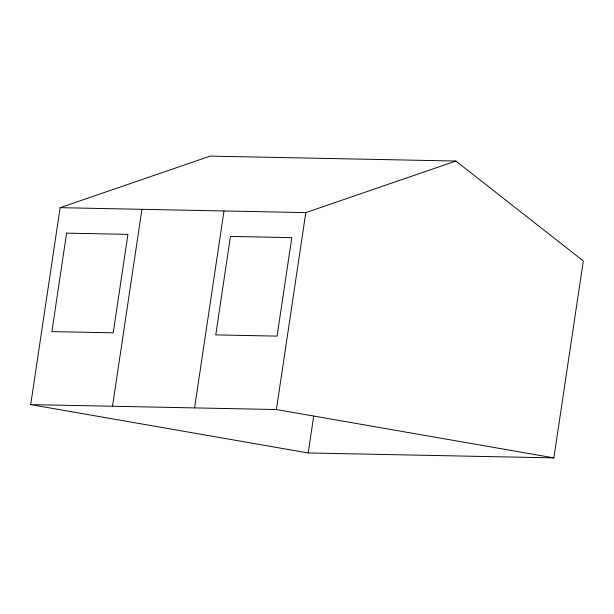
<?xml version="1.0" encoding="UTF-8"?>
<svg xmlns="http://www.w3.org/2000/svg" width="614" height="614" viewBox="0 0 614 614"><rect width="100%" height="100%" fill="white"/><g stroke="black" fill="none" stroke-linecap="round" stroke-linejoin="round"><path stroke-width="0.92" d="M30.7 404.611L60.134 207.678L210.195 156.109L455.872 161.037L583.3 260.958L553.866 457.89L308.19 452.963L30.7 404.611L276.377 409.546L553.866 457.89M112.508 406.253L141.941 209.32M194.569 407.903L224.003 210.963M276.377 409.546L305.81 212.605L455.872 161.037M308.19 452.963L313.708 416.039M60.134 207.678L305.81 212.605M66.596 233.128L51.883 331.598L113.214 332.834L127.935 234.364L66.596 233.128M230.465 236.421L215.744 334.891L277.083 336.119L291.803 237.649L230.465 236.421"/></g></svg>
